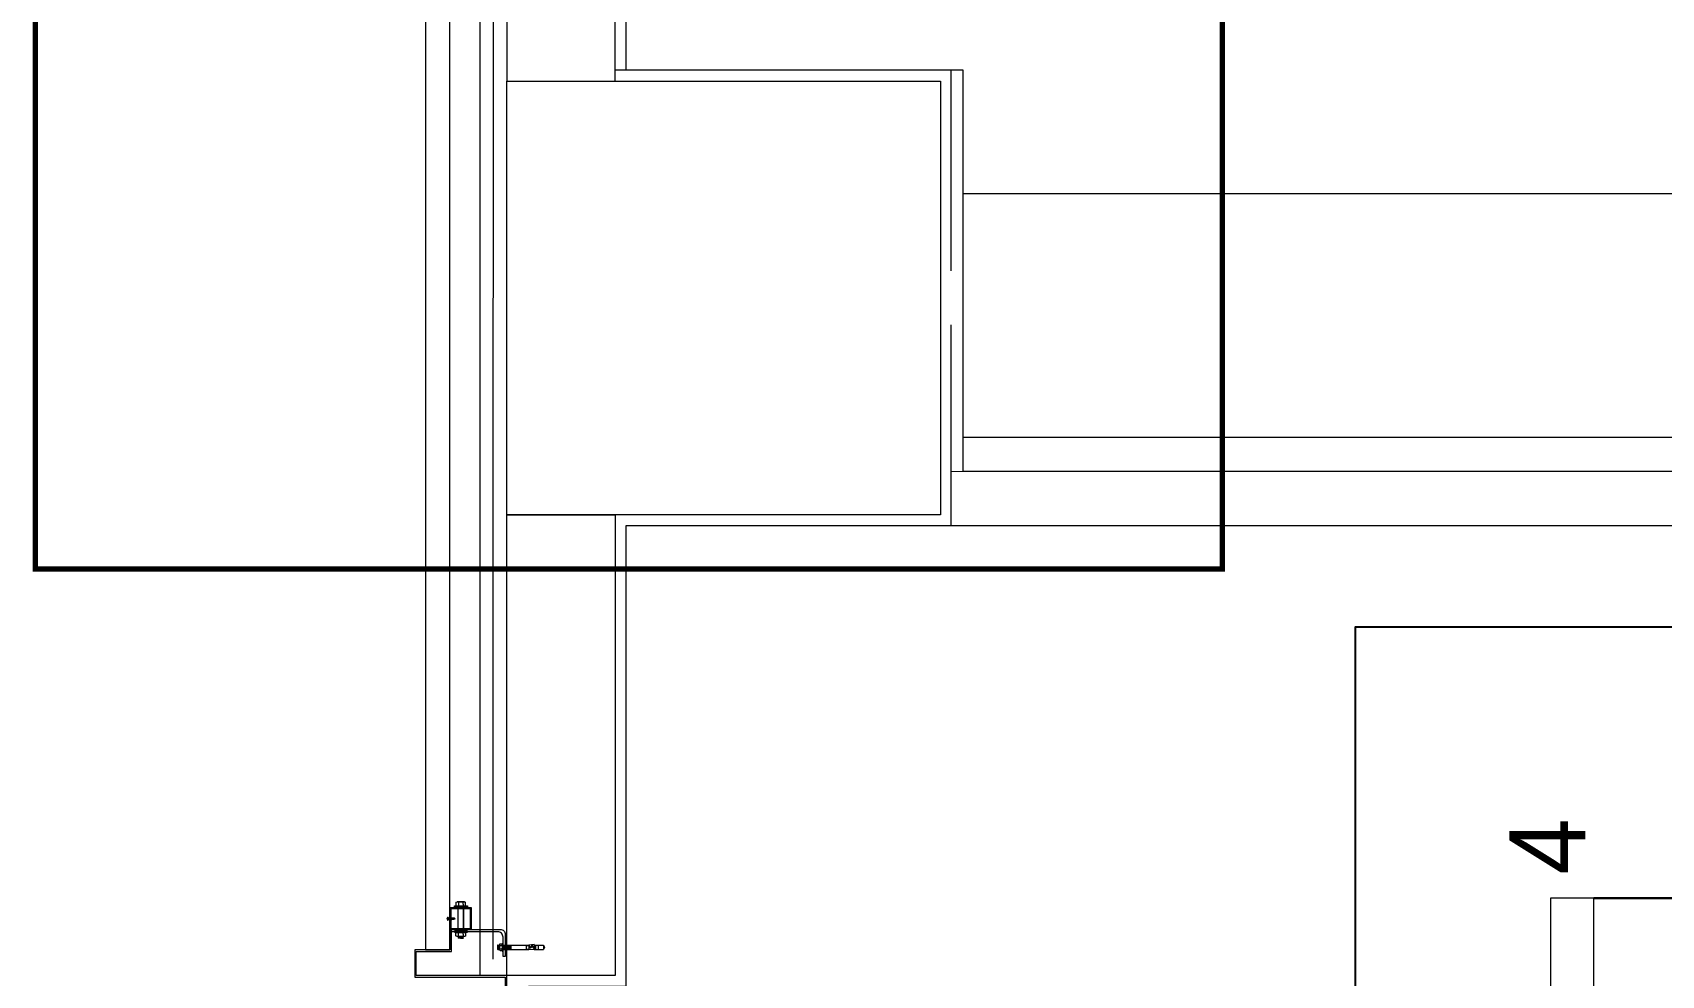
# Model space of a CAD drawing. Extents: x -2012 to 34975, y -1043 to 8321.
# Drawn here: x 16713.3 to 17013.9, y 1627.5 to 1801.4 of the extents above; entities that cross this region are included whole.
import ezdxf

# ---------------------------------------------------------------- set-up
doc = ezdxf.new("R2010")
doc.units = 0
doc.header["$LTSCALE"] = 25
doc.linetypes.add('HIDDEN2', pattern=[4.7625, 3.175, -1.5875])
doc.layers.get('0').update_dxf_attribs({"color": 9, "lineweight": 9})
for name, color, linetype, lineweight in [('00', 9, 'Continuous', 9), ('01', 9, 'Continuous', 9), ('05', 9, 'Continuous', 9), ('06D', 9, 'Continuous', 9), ('10', 9, 'Continuous', 9), ('10A', 9, 'Continuous', 9), ('14', 9, 'Continuous', 9), ('21', 9, 'Continuous', 9), ('31', 9, 'Continuous', 9), ('33', 9, 'BATTING', 9), ('E-KABLO', 7, 'Continuous', 30)]:
    doc.layers.add(name, color=color, linetype=linetype, lineweight=lineweight)
doc.styles.add('TX-TEXT', font='')
doc.styles.get('TX-TEXT').set_extended_font_data('TrSah Futura Lt BT')
doc.linetypes.add('BATTING', pattern='A,0.0001,-0.1,[134,ltypeshp.shx,S=0.1,R=0,X=-0.1,Y=0],-0.2,[134,ltypeshp.shx,S=0.1,R=180,X=0.1,Y=0],-0.1', length=0.4001)

# ---------------------------------------------------------------- blocks, each defined once
blk = doc.blocks.new('p-kolon-80x80-vw')
at = {"layer": '01'}
blk.add_lwpolyline([(-40, -40), (-40, 40), (40, 40), (40, -40)], close=True, dxfattribs=at)
blk = doc.blocks.new('cxvxv')
for p, q in [((-21988.4, 8560.98, 0), (-21988.4, 8560.32, 0)), ((-21988.4, 8560.32, 0), (-21986.64, 8560.32, 0)), ((-21986.86, 8561.07, 0), (-21988.18, 8561.07, 0)), ((-21988.02, 8561.25, 0), (-21987.03, 8561.3, 0)), ((-21988.02, 8561.25, 0), (-21988, 8561.26, 0)), ((-21988, 8561.23, 0), (-21988.02, 8561.25, 0)), ((-21988.02, 8561.13, 0), (-21987.03, 8561.19, 0)), ((-21988.02, 8561.13, 0), (-21988, 8561.14, 0)), ((-21988, 8561.11, 0), (-21988.02, 8561.13, 0)), ((-21988.02, 8560.32, 0), (-21987.02, 8560.32, 0)), ((-21988.02, 8560.28, 0), (-21988.02, 8560.32, 0)), ((-21988.02, 8560.11, 0), (-21988.02, 8555.61, 0)), ((-21988, 8561.3, 0), (-21987.94, 8561.35, 0)), ((-21988, 8561.26, 0), (-21988, 8561.3, 0)), ((-21988, 8561.14, 0), (-21988, 8561.23, 0)), ((-21988, 8561.07, 0), (-21988, 8561.11, 0)), ((-21987.96, 8560.98, 0), (-21987.96, 8560.32, 0)), ((-21987.54, 8561.35, 0), (-21987.94, 8561.35, 0)), ((-21987.7, 8561.05, 0), (-21987.7, 8561.08, 0)), ((-21987.7, 8561.07, 0), (-21987.7, 8561.07, 0)), ((-21987.54, 8561.35, 0), (-21987.1, 8561.35, 0)), ((-21987.03, 8561.3, 0), (-21987.1, 8561.35, 0)), ((-21987.08, 8560.64, 0), (-21987.08, 8560.98, 0)), ((-21987.08, 8560.64, 0), (-21987.08, 8560.32, 0)), ((-21987.06, 8560.32, 0), (-21987.06, 8560.28, 0)), ((-21987.06, 8555.61, 0), (-21987.06, 8560.11, 0)), ((-21987.05, 8561.32, 0), (-21987.03, 8561.3, 0)), ((-21987.03, 8561.3, 0), (-21987.05, 8561.28, 0)), ((-21987.03, 8561.3, 0), (-21987.05, 8561.29, 0)), ((-21987.05, 8561.28, 0), (-21987.05, 8561.2, 0)), ((-21987.05, 8561.2, 0), (-21987.03, 8561.19, 0)), ((-21987.03, 8561.19, 0), (-21987.05, 8561.17, 0)), ((-21987.05, 8561.17, 0), (-21987.05, 8561.08, 0)), ((-21987.05, 8561.08, 0), (-21987.03, 8561.07, 0)), ((-21987.02, 8560.32, 0), (-21987.02, 8560.28, 0)), ((-21987.02, 8555.61, 0), (-21987.02, 8560.11, 0)), ((-21986.64, 8560.32, 0), (-21986.64, 8560.98, 0)), ((-21988.4, 8555.4, 0), (-21986.64, 8555.4, 0)), ((-21988.4, 8554.74, 0), (-21988.4, 8555.4, 0)), ((-21986.86, 8554.65, 0), (-21988.17, 8554.65, 0)), ((-21988.02, 8555.44, 0), (-21988.02, 8555.4, 0)), ((-21988.02, 8555.4, 0), (-21987.02, 8555.4, 0)), ((-21987.96, 8554.74, 0), (-21987.96, 8555.4, 0)), ((-21987.08, 8555.08, 0), (-21987.08, 8555.4, 0)), ((-21987.08, 8555.08, 0), (-21987.08, 8554.74, 0)), ((-21987.06, 8555.4, 0), (-21987.06, 8555.44, 0)), ((-21987.02, 8555.4, 0), (-21987.02, 8555.44, 0)), ((-21986.64, 8555.4, 0), (-21986.64, 8554.74, 0))]:
    blk.add_line(p, q)
at = {"elevation": 0}
for points in [[(-21986.3, 8560.11), (-21988.7, 8560.11), (-21988.7, 8560.28), (-21986.3, 8560.28)], [(-21986.3, 8555.61), (-21988.7, 8555.61), (-21988.7, 8555.44), (-21986.3, 8555.44)]]:
    blk.add_lwpolyline(points, close=True, dxfattribs=at)
for points in [[(-21987.98, 8560.28), (-21987.98, 8560.32)], [(-21987.98, 8560.11), (-21987.98, 8555.61)], [(-21987.98, 8555.44), (-21987.98, 8555.4)]]:
    blk.add_lwpolyline(points, dxfattribs=at)
for centre, radius, start, end in [((-21988.18, 8560.75, 0), 0.315, 45.8497, 134.1503), ((-21987.52, 8559.95, 0), 1.12, 66.8701, 113.1299), ((-21987.52, 8559.95, 0), 1.12, 66.8701, 113.1299), ((-21986.86, 8560.76, 0), 0.313, 45.449, 134.551), ((-21988.18, 8554.97, 0), 0.315, 225.8497, 314.1503), ((-21987.52, 8555.77, 0), 1.12, 246.8701, 293.1299), ((-21987.52, 8555.77, 0), 1.12, 246.8701, 293.1299), ((-21986.86, 8554.96, 0), 0.313, 225.449, 314.551)]:
    blk.add_arc(centre, radius, start, end)
blk = doc.blocks.new('VIDA')
for p, q in [((-18072, 6523.9), (-18071.9, 6524)), ((-18071.9, 6523.8), (-18072, 6523.9)), ((-18071.9, 6524), (-18070.1, 6524.7)), ((-18069.6, 6522.9), (-18071.9, 6523.8)), ((-18069.7, 6524.9), (-18070.6, 6523.2)), ((-18070.6, 6523.2), (-18070.1, 6524.7)), ((-18070.1, 6524.7), (-18069.9, 6525.1)), ((-18069.9, 6525.1), (-18070.1, 6524.1)), ((-18070.1, 6524.1), (-18070, 6524.3)), ((-18070, 6524.3), (-18069.8, 6525.1)), ((-18069.9, 6525.1), (-18069.8, 6525.1)), ((-18069.8, 6525.1), (-18069.7, 6524.9)), ((-18069.7, 6524.9), (-18069.3, 6525)), ((-18069.6, 6522.8), (-18069.1, 6525)), ((-18069.6, 6522.8), (-18069.6, 6522.9)), ((-18069.4, 6522.4), (-18069.6, 6522.8)), ((-18068.9, 6525.3), (-18069.4, 6522.4)), ((-18069.3, 6522.4), (-18069.4, 6522.4)), ((-18069.3, 6522.4), (-18068.9, 6525.3)), ((-18069.3, 6525), (-18069.1, 6525)), ((-18069.1, 6522.8), (-18069.3, 6522.4)), ((-18069.1, 6525), (-18068.9, 6525.3)), ((-18068.7, 6522.8), (-18069.1, 6522.8)), ((-18068.9, 6525.3), (-18068.9, 6525.3)), ((-18068.9, 6525.3), (-18068.7, 6525)), ((-18068.7, 6522.8), (-18068.2, 6525)), ((-18068.7, 6525), (-18068.2, 6525)), ((-18068.5, 6522.4), (-18068.7, 6522.8)), ((-18068, 6525.3), (-18068.5, 6522.4)), ((-18068.4, 6522.4), (-18068.5, 6522.4)), ((-18068.4, 6522.4), (-18067.9, 6525.3)), ((-18068.2, 6522.8), (-18068.4, 6522.4)), ((-18068.2, 6522.8), (-18068.4, 6522.4)), ((-18068.2, 6525), (-18068, 6525.3)), ((-18067.7, 6525), (-18068.2, 6522.8)), ((-18067.7, 6522.8), (-18068.2, 6522.8)), ((-18067.9, 6525.3), (-18068, 6525.3)), ((-18067.9, 6525.3), (-18067.7, 6525)), ((-18067.7, 6522.8), (-18067.2, 6525)), ((-18067.7, 6525), (-18067.2, 6525)), ((-18067.5, 6522.4), (-18067.7, 6522.8)), ((-18067, 6525.3), (-18067.5, 6522.4)), ((-18067.4, 6522.4), (-18067.5, 6522.4)), ((-18067.4, 6522.4), (-18066.9, 6525.3)), ((-18067.2, 6522.8), (-18067.4, 6522.4)), ((-18067.2, 6522.8), (-18067.4, 6522.4)), ((-18067.2, 6525), (-18067, 6525.3)), ((-18066.7, 6525), (-18067.2, 6522.8)), ((-18066.7, 6522.8), (-18067.2, 6522.8)), ((-18066.9, 6525.3), (-18067, 6525.3)), ((-18066.9, 6525.3), (-18066.7, 6525)), ((-18066.3, 6525), (-18066.7, 6525)), ((-18066.7, 6522.8), (-18066.3, 6525)), ((-18066.5, 6522.4), (-18066.7, 6522.8)), ((-18066.1, 6525.3), (-18066.5, 6522.4)), ((-18066.5, 6522.4), (-18066, 6525.3)), ((-18066.3, 6522.8), (-18066.5, 6522.4)), ((-18066.3, 6522.8), (-18066.5, 6522.4)), ((-18066.5, 6522.4), (-18066.5, 6522.4)), ((-18066.3, 6525), (-18066.1, 6525.3)), ((-18065.8, 6525), (-18066.3, 6522.8)), ((-18066.3, 6522.8), (-18065.8, 6522.8)), ((-18066, 6525.3), (-18066.1, 6525.3)), ((-18066, 6525.3), (-18065.8, 6525)), ((-18065.8, 6522.8), (-18065.3, 6525)), ((-18065.8, 6525), (-18065.3, 6525)), ((-18065.6, 6522.4), (-18065.8, 6522.8)), ((-18065.1, 6525.3), (-18065.6, 6522.4)), ((-18065.5, 6522.4), (-18065.6, 6522.4)), ((-18065.5, 6522.4), (-18065, 6525.3)), ((-18065.3, 6522.8), (-18065.5, 6522.4)), ((-18065.3, 6522.8), (-18065.5, 6522.4)), ((-18065.3, 6525), (-18065.1, 6525.3)), ((-18064.8, 6525), (-18065.3, 6522.8)), ((-18064.8, 6522.8), (-18065.3, 6522.8)), ((-18065.1, 6525.3), (-18065, 6525.3)), ((-18065, 6525.3), (-18064.8, 6525)), ((-18064.8, 6525), (-18064.3, 6525)), ((-18064.8, 6522.8), (-18064.3, 6525)), ((-18064.6, 6522.4), (-18064.8, 6522.8)), ((-18064.1, 6525.3), (-18064.6, 6522.4)), ((-18064.5, 6522.4), (-18064.6, 6522.4)), ((-18064.5, 6522.4), (-18064, 6525.3)), ((-18064.3, 6522.8), (-18064.5, 6522.4)), ((-18064.3, 6522.8), (-18064.5, 6522.4)), ((-18064.3, 6525), (-18064.1, 6525.3)), ((-18063.8, 6525), (-18064.3, 6522.8)), ((-18063.8, 6522.8), (-18064.3, 6522.8)), ((-18064, 6525.3), (-18064.1, 6525.3)), ((-18064, 6525.3), (-18063.8, 6525)), ((-18063.8, 6522.8), (-18062, 6525)), ((-18062, 6525), (-18063.8, 6525)), ((-18063.6, 6522.4), (-18063.8, 6522.8)), ((-18063.6, 6522.4), (-18061.7, 6525.3)), ((-18061.8, 6525.3), (-18063.6, 6522.4)), ((-18062, 6522.8), (-18063.6, 6522.4)), ((-18062, 6522.8), (-18063.6, 6522.4)), ((-18063.6, 6522.4), (-18063.6, 6522.4)), ((-18061.5, 6525), (-18063.4, 6522.8)), ((-18063.4, 6522.8), (-18061.5, 6522.8)), ((-18061.7, 6525.3), (-18063.2, 6525.3)), ((-18062.7, 6522.4), (-18061.5, 6522.8)), ((-18062.6, 6522.4), (-18062.1, 6525.3)), ((-18062.4, 6522.8), (-18062.6, 6522.4)), ((-18062.4, 6522.8), (-18062.6, 6522.4)), ((-18062.6, 6522.4), (-18061.3, 6522.4)), ((-18062.4, 6525), (-18062.2, 6525.3)), ((-18061.5, 6525), (-18062.4, 6525)), ((-18061.5, 6522.8), (-18062.4, 6525)), ((-18061.9, 6525), (-18062.4, 6522.8)), ((-18061.9, 6522.8), (-18062.4, 6522.8)), ((-18062.2, 6525.3), (-18062.1, 6525.3)), ((-18062.2, 6525.3), (-18061.3, 6522.4)), ((-18062.1, 6525.3), (-18061.9, 6525)), ((-18062, 6525), (-18061.8, 6525.3)), ((-18061.9, 6525), (-18061.4, 6525)), ((-18061.9, 6522.8), (-18061.4, 6525)), ((-18061.7, 6522.4), (-18061.9, 6522.8)), ((-18061.2, 6525.3), (-18061.7, 6522.4)), ((-18061.7, 6525.3), (-18061.5, 6525)), ((-18061.6, 6522.4), (-18061.7, 6522.4)), ((-18061.6, 6522.4), (-18061.2, 6525.3)), ((-18061.4, 6522.8), (-18061.6, 6522.4)), ((-18061.4, 6522.8), (-18061.6, 6522.4)), ((-18061.4, 6525), (-18061.2, 6525.3)), ((-18061, 6525), (-18061.4, 6522.8)), ((-18060.9, 6522.8), (-18061.4, 6522.8)), ((-18061.2, 6525.3), (-18061, 6525)), ((-18061.2, 6525.3), (-18061.2, 6525.3)), ((-18061, 6525), (-18060.5, 6525)), ((-18060.9, 6522.8), (-18060.5, 6525)), ((-18060.7, 6522.4), (-18060.9, 6522.8)), ((-18060.7, 6522.4), (-18060.2, 6525.3)), ((-18060.3, 6525.3), (-18060.7, 6522.4)), ((-18060.5, 6522.8), (-18060.7, 6522.4)), ((-18060.5, 6522.8), (-18060.7, 6522.4)), ((-18060.7, 6522.4), (-18060.7, 6522.4)), ((-18060.5, 6525), (-18060.3, 6525.3)), ((-18060, 6525), (-18060.5, 6522.8)), ((-18060.5, 6522.8), (-18060, 6522.8)), ((-18060.3, 6525.3), (-18060.2, 6525.3)), ((-18060.2, 6525.3), (-18060, 6525)), ((-18060, 6525), (-18059.5, 6525)), ((-18060, 6522.8), (-18059.5, 6525)), ((-18059.8, 6522.4), (-18060, 6522.8)), ((-18059.3, 6525.3), (-18059.8, 6522.4)), ((-18059.7, 6522.4), (-18059.8, 6522.4)), ((-18059.7, 6522.4), (-18059.2, 6525.3)), ((-18059.5, 6522.8), (-18059.7, 6522.4)), ((-18059.5, 6522.8), (-18059.7, 6522.4)), ((-18059.5, 6525), (-18059.3, 6525.3)), ((-18059.2, 6524), (-18059.5, 6522.8)), ((-18059.5, 6522.8), (-18059.2, 6522.8)), ((-18059.3, 6525.3), (-18059.2, 6525.3)), ((-18058.1, 6526.6), (-18059.2, 6526.6)), ((-18059.2, 6521.2), (-18059.2, 6526.6)), ((-18058.1, 6521.2), (-18059.2, 6521.2))]:
    blk.add_line(p, q)
for points in [[(-18068.7, 6525), (-18069.1, 6522.8)], [(-18057.2, 6524.3), (-18057.5, 6524), (-18057.5, 6523.8), (-18057.2, 6523.5)]]:
    blk.add_lwpolyline(points)
for centre, start, end in [((-18062.4, 6523.6), 7.5095, 35.2427), ((-18062.4, 6524.2), 324.7573, 352.4905)]:
    blk.add_arc(centre, 5.21, start, end)
blk = doc.blocks.new('çelik dübel')
at = {"ltscale": 7}
for p, q in [((-87.2, -2), (-85, 2)), ((-85, -6), (-85, 2)), ((-68, 2), (-85, 2)), ((-75, -6), (-75, 2)), ((-70, -6), (-70, 2)), ((-68, 3), (-58, 2)), ((-68, -7), (-68, 3)), ((-58, -6), (-58, 2)), ((-8.5, 2), (-58, 2)), ((-53, 1.5), (-58, 1.5)), ((-53, -6), (-53, 2)), ((-25, -6), (-25, 2)), ((-25, -6), (-23.9, 2)), ((-23, -6), (-21.9, 2)), ((-21, -6), (-19.9, 2)), ((-19, -6), (-17.9, 2)), ((-17, -6), (-15.9, 2)), ((-85, -6), (-87.2, -2)), ((-68, -6), (-85, -6)), ((-68, -7), (-58, -6)), ((-53, -5.5), (-58, -5.5)), ((-8.5, -6), (-58, -6))]:
    blk.add_line(p, q, dxfattribs=at)
for p, q in [((-15, -6), (-13.9, 2)), ((-13, -6), (-11.9, 2)), ((-11, -6), (-10, 1.1)), ((-10, -9), (-10, 5)), ((-9, 5), (-10, 5)), ((-10, 3), (-10, 5)), ((-9, -9), (-9, 5)), ((-8.5, 2), (-8.5, 3)), ((-8.5, -4), (-8.5, 0)), ((-5, 4), (-7.5, 4)), ((-5, 1), (-7.5, 1)), ((-4, 2), (-4, 3)), ((-1, 2), (-4, 2)), ((-4, -4), (-4, 0)), ((-3, -6), (-1.9, 2)), ((-1, -6), (0, 1.1)), ((0, -5), (0, 1)), ((-10, -7), (-10, -9.1)), ((-9, -9), (-10, -9)), ((-8.5, -6), (-8.5, -7)), ((-5, -5), (-7.5, -5)), ((-5, -8), (-7.5, -8)), ((-4, -6), (-4, -7)), ((-1, -6), (-4, -6))]:
    blk.add_line(p, q)
for points in [[(-68, 0.6), (-67.4, 0.4), (-67, 0.1), (-66.6, -0.3), (-66.2, -0.8), (-65.9, -1.3), (-65.7, -1.9), (-65.4, -2.3), (-65.2, -2.8), (-65, -3.1), (-64.8, -3.3), (-64.6, -3.5), (-64.4, -3.6), (-64.2, -3.5), (-63.9, -3.5), (-63.7, -3.3), (-63.5, -3.1), (-63.2, -2.9), (-62.9, -2.6), (-62.7, -2.3), (-62.4, -2), (-62.1, -1.7), (-61.9, -1.4), (-61.6, -1.1), (-61.4, -0.9), (-61.2, -0.7), (-61, -0.6), (-60.8, -0.5), (-60.6, -0.5), (-60.4, -0.5), (-60.3, -0.7), (-60.1, -0.9), (-59.9, -1.1), (-59.8, -1.5), (-59.6, -1.9), (-59.4, -2.3), (-59.2, -2.7), (-58.9, -3), (-58.7, -3.3), (-58.4, -3.5), (-58, -3.5)], [(-68, -0.5), (-68, -0.5), (-67.9, -0.5), (-67.9, -0.5), (-67.8, -0.5), (-67.8, -0.6), (-67.7, -0.6), (-67.7, -0.6), (-67.6, -0.7), (-67.6, -0.7), (-67.6, -0.8), (-67.5, -0.8), (-67.5, -0.8), (-67.5, -0.9), (-67.4, -0.9), (-67.4, -0.9), (-67.3, -1), (-67.3, -1), (-67.3, -1.1), (-67.2, -1.1), (-67.2, -1.2), (-67.2, -1.2), (-67.1, -1.3), (-67.1, -1.3), (-67.1, -1.4), (-67, -1.4), (-67, -1.5), (-67, -1.5), (-66.9, -1.6), (-66.9, -1.6), (-66.9, -1.7), (-66.9, -1.7), (-66.8, -1.8), (-66.8, -1.9), (-66.8, -1.9), (-66.7, -2), (-66.7, -2), (-66.7, -2.1), (-66.6, -2.2), (-66.6, -2.2), (-66.6, -2.3), (-66.6, -2.3), (-66.5, -2.4), (-66.5, -2.5), (-66.5, -2.5), (-66.4, -2.6), (-66.4, -2.7), (-66.4, -2.7), (-66.3, -2.8), (-66.3, -2.8), (-66.3, -2.9), (-66.3, -3), (-66.2, -3), (-66.2, -3.1), (-66.2, -3.1), (-66.1, -3.2), (-66.1, -3.2), (-66.1, -3.3), (-66, -3.4), (-66, -3.4), (-66, -3.5), (-65.9, -3.5), (-65.9, -3.6), (-65.9, -3.6), (-65.8, -3.7), (-65.8, -3.7), (-65.7, -3.8), (-65.7, -3.8), (-65.7, -3.9), (-65.6, -3.9), (-65.6, -4), (-65.5, -4), (-65.5, -4.1), (-65.4, -4.1), (-65.4, -4.1), (-65.3, -4.2), (-65.3, -4.2), (-65.2, -4.3), (-65.2, -4.3), (-65.1, -4.3), (-65, -4.4), (-65, -4.4), (-64.9, -4.4), (-64.9, -4.4), (-64.8, -4.5), (-64.7, -4.5), (-64.7, -4.5), (-64.6, -4.5), (-64.5, -4.5), (-64.5, -4.5), (-64.4, -4.5), (-64.3, -4.5), (-64.3, -4.5), (-64.2, -4.5), (-64.1, -4.5), (-64.1, -4.5), (-64, -4.5), (-64, -4.5), (-63.9, -4.5), (-63.8, -4.5), (-63.8, -4.5), (-63.7, -4.4), (-63.7, -4.4), (-63.6, -4.4), (-63.6, -4.4), (-63.5, -4.4), (-63.4, -4.3), (-63.4, -4.3), (-63.3, -4.3), (-63.3, -4.3), (-63.3, -4.2), (-63.2, -4.2), (-63.2, -4.2), (-63.1, -4.1), (-63.1, -4.1), (-63, -4.1), (-63, -4), (-62.9, -4), (-62.9, -4), (-62.9, -3.9), (-62.8, -3.9), (-62.8, -3.9), (-62.7, -3.8), (-62.7, -3.8), (-62.7, -3.8), (-62.6, -3.7), (-62.6, -3.7), (-62.5, -3.6), (-62.5, -3.6), (-62.5, -3.6), (-62.4, -3.5), (-62.4, -3.5), (-62.4, -3.5), (-62.3, -3.4), (-62.3, -3.4), (-62.2, -3.3), (-62.2, -3.3), (-62.2, -3.3), (-62.1, -3.2), (-62.1, -3.2), (-62.1, -3.1), (-62, -3.1), (-62, -3.1), (-62, -3), (-61.9, -3), (-61.9, -2.9), (-61.9, -2.9), (-61.8, -2.9), (-61.8, -2.8), (-61.7, -2.8), (-61.7, -2.7), (-61.7, -2.7), (-61.6, -2.6), (-61.6, -2.6), (-61.6, -2.6), (-61.5, -2.5), (-61.5, -2.5), (-61.5, -2.5), (-61.4, -2.4), (-61.4, -2.4), (-61.4, -2.3), (-61.3, -2.3), (-61.3, -2.3), (-61.3, -2.2), (-61.3, -2.2), (-61.2, -2.2), (-61.2, -2.1), (-61.2, -2.1), (-61.1, -2), (-61.1, -2), (-61.1, -2), (-61, -1.9), (-61, -1.9), (-61, -1.9), (-61, -1.9), (-60.9, -1.8), (-60.9, -1.8), (-60.9, -1.8), (-60.9, -1.8), (-60.9, -1.8), (-60.9, -1.7), (-60.8, -1.7), (-60.8, -1.7), (-60.8, -1.7), (-60.8, -1.7), (-60.8, -1.7), (-60.8, -1.8), (-60.7, -1.8), (-60.7, -1.8), (-60.7, -1.8), (-60.7, -1.9), (-60.7, -1.9), (-60.7, -1.9), (-60.6, -2), (-60.6, -2), (-60.6, -2.1), (-60.6, -2.1), (-60.6, -2.1), (-60.5, -2.2), (-60.5, -2.2), (-60.5, -2.3), (-60.5, -2.3), (-60.4, -2.4), (-60.4, -2.5), (-60.4, -2.5), (-60.4, -2.6), (-60.3, -2.6), (-60.3, -2.7), (-60.3, -2.7), (-60.3, -2.8), (-60.2, -2.8), (-60.2, -2.9), (-60.2, -3), (-60.1, -3), (-60.1, -3.1), (-60.1, -3.1), (-60, -3.2), (-60, -3.2), (-59.9, -3.3), (-59.9, -3.4), (-59.9, -3.4), (-59.8, -3.5), (-59.8, -3.5), (-59.7, -3.6), (-59.7, -3.6), (-59.6, -3.7), (-59.6, -3.8), (-59.5, -3.8), (-59.5, -3.9), (-59.4, -3.9), (-59.3, -4), (-59.3, -4), (-59.2, -4.1), (-59.1, -4.2), (-59, -4.2), (-58.9, -4.3), (-58.8, -4.3), (-58.6, -4.4), (-58.4, -4.4), (-58.2, -4.5), (-58, -4.5)]]:
    blk.add_lwpolyline(points)
for centre, start, end in [((-7.5, 3), 90, 180), ((-7.5, 2), 180, 270), ((-7.5, 0), 90, 180), ((-5, 3), 0, 90), ((-5, 2), 270, 0), ((-5, 0), 0, 90), ((-1, 1), 0, 90), ((-7.5, -4), 180, 270), ((-7.5, -6), 90, 180), ((-7.5, -7), 180, 270), ((-5, -4), 270, 0), ((-5, -6), 0, 90), ((-5, -7), 270, 0), ((-1, -5), 270, 0)]:
    blk.add_arc(centre, 1, start, end)
blk = doc.blocks.new('kjdol')
at = {"ltscale": 10, "elevation": -278.89}
blk.add_lwpolyline([(77394.12, 60089.89), (77403.28, 60089.89, 0.460237), (77404.18, 60090.79), (77404.18, 60094.89), (77403.78, 60094.89), (77403.78, 60091.29, -0.414214), (77402.78, 60090.29), (77394.12, 60090.29)], format="xyb", close=True, dxfattribs=at)
at = {"elevation": -249.79}
for points in [[(77397.97, 60089.9), (77397.97, 60085.9), (77393.97, 60085.9), (77393.97, 60089.9)], [(77397.77, 60089.7), (77397.77, 60086.1), (77394.17, 60086.1), (77394.17, 60089.7)]]:
    blk.add_lwpolyline(points, close=True, dxfattribs=at)
at = {"extrusion": (0, 0, -1), "xscale": 0.1000000000058208, "yscale": 0.1000000000058208, "zscale": -0.0999999999999091}
blk.add_blockref('çelik dübel', (-77402.74, 60093.36, 459.25), dxfattribs=at)
blk.add_blockref('cxvxv', (99383.5, 51530.11, -249.79))
at = {"xscale": 0.1000000000058208, "yscale": 0.1000000000058208, "zscale": 0.1000000000058208, "rotation": 180}
blk.add_blockref('VIDA', (75587.75, 60740.29, -249.79), dxfattribs=at)
blk = doc.blocks.new('m-vw-sandalye')
at = {"lineweight": -3, "ltscale": 0.5}
blk.add_lwpolyline([(-20.5, 0), (20.5, 0), (20.5, -6), (-20.5, -6)], close=True, dxfattribs=at)
blk.add_lwpolyline([(-25.5, -9), (25.5, -9), (23.11, -45.65, -0.395265), (13.13, -55), (-13.13, -55, -0.395265), (-23.11, -45.65)], format="xyb", close=True, dxfattribs=at)
blk = doc.blocks.new('m-vw-bilgisayar')
at = {"lineweight": -3, "ltscale": 0.5}
for points in [[(32.8, 39.16), (35.47, 40.53), (53.74, 4.95), (51.08, 3.58)], [(15, 17.5), (25, 17.5), (25, -17.5), (15, -17.5)]]:
    blk.add_lwpolyline(points, close=True, dxfattribs=at)
blk.add_circle((43.27, 22.05), 6, dxfattribs=at)
blk = doc.blocks.new('m-vw-sandalye-02')
at = {"lineweight": -3, "ltscale": 0.5}
for points in [[(-22.5, 0), (-22.5, -5), (22.5, -5), (22.5, 0)], [(-22.5, -5), (22.5, -5), (22.5, -50), (-22.5, -50)]]:
    blk.add_lwpolyline(points, close=True, dxfattribs=at)
blk = doc.blocks.new('p-masa-dir')
at = {"lineweight": -3, "ltscale": 0.5}
blk.add_lwpolyline([(0, 0), (0, -80), (220, -80), (220, 0)], close=True, dxfattribs=at)
at = {"lineweight": -3, "extrusion": (0, 0, -1), "zscale": -1}
blk.add_blockref('m-vw-sandalye', (-110, 60), dxfattribs=at)
at = {"lineweight": -3, "ltscale": 0.5, "extrusion": (0, 0, -1), "zscale": -1, "rotation": 270}
blk.add_blockref('m-vw-bilgisayar', (-60, 0), dxfattribs=at)
at = {"lineweight": -3, "ltscale": 0.5, "rotation": 90}
blk.add_blockref('m-vw-sandalye-02', (0, -122.5), dxfattribs=at)
at = {"lineweight": -3, "ltscale": 0.5, "xscale": -1, "rotation": 270}
blk.add_blockref('m-vw-sandalye-02', (220, -122.5), dxfattribs=at)
blk = doc.blocks.new('p-bur-VW-ayd 4')
at = {"linetype": 'ByBlock'}
blk.add_lwpolyline([(-60, -11.5), (60, -11.5), (60, -3.5), (-60, -3.5), (-60, -11.5)], close=True, dxfattribs=at)
at = {"insert": (64.34, 4.06), "char_height": 14, "width": 14.596, "attachment_point": 1, "style": 'TX-TEXT'}
blk.add_mtext('4', dxfattribs=at)

msp = doc.modelspace()

# ---------------------------------------------------------------- linework, layer by layer
for p, q in [((16882.84, 1720.5), (17300.84, 1720.48)), ((16882.84, 1710.5), (17300.84, 1710.48))]:
    msp.add_line(p, q)
for points in [[(16822.84, 2869.5), (17296.81, 2869.24), (17297.31, 1720.48), (16885.04, 1720.5), (16885.04, 1794.5), (16820.84, 1794.5), (16820.84, 2410.5), (16882.84, 2410.5), (16882.84, 2494.5), (16822.84, 2494.5), (16822.84, 2869.5)], [(16822.84, 1710.5), (17296.86, 1710.48), (17296.84, 1020.5), (16882.84, 1020.5), (16882.84, 1092.5), (16822.84, 1094.5), (16822.86, 1710.5)]]:
    msp.add_lwpolyline(points)
msp.add_lwpolyline([(16885.04, 1771.75), (17202.47, 1771.75), (17202.47, 1726.75), (16885.04, 1726.75)], close=True)
at = {"layer": '00'}
for points in [[(16820.84, 1877.5), (16800.84, 1877.5), (16800.84, 1792.5), (16820.84, 1792.5)], [(16800.84, 1712.5), (16820.84, 1712.5), (16820.84, 1627.5), (16800.84, 1627.5)]]:
    msp.add_lwpolyline(points, close=True, dxfattribs=at)
msp.add_lwpolyline([(16820.84, 1627.5), (16800.84, 1627.5)], dxfattribs=at)
at = {"layer": '06D'}
msp.add_lwpolyline([(16795.84, 1877.5), (16795.84, 1627.5)], dxfattribs=at)
at = {"layer": '10A'}
for points in [[(16785.84, 1872.8), (16785.84, 1632.2), (16790.34, 1632.2), (16790.34, 1872.8), (16785.84, 1872.8)], [(16790.64, 1635.9), (16790.34, 1635.9), (16790.34, 1632.2), (16783.84, 1632.2), (16783.84, 1627.2), (16800.54, 1627.2), (16800.54, 1624.66), (16800.84, 1624.66), (16800.84, 1627.5), (16784.14, 1627.5), (16784.14, 1631.9), (16790.64, 1631.9), (16790.64, 1635.9)]]:
    msp.add_lwpolyline(points, dxfattribs=at)
at = {"layer": '14'}
for points in [[(16882.84, 1757.5), (16882.84, 1794.5), (16822.84, 1794.5), (16822.84, 1879.5), (16804.84, 1879.5)], [(16804.84, 1625.5), (16822.84, 1625.5), (16822.84, 1710.5), (16882.84, 1710.5), (16882.84, 1747.5)]]:
    msp.add_lwpolyline(points, dxfattribs=at)
at = {"layer": '21', "linetype": 'HIDDEN2', "ltscale": 0.1, "const_width": 1}
msp.add_lwpolyline([(16932.84, 1702.5), (16713.84, 1702.5), (16713.84, 2152.5), (16932.84, 2152.5)], close=True, dxfattribs=at)
at = {"layer": '33', "ltscale": 0.2}
msp.add_lwpolyline([(16798.34, 1874.5), (16798.26, 1630.5)], dxfattribs=at)
at = {"layer": 'E-KABLO', "color": 6}
msp.add_line((17001.37, 1641.75), (17285.46, 1641.75), dxfattribs=at)

# ---------------------------------------------------------------- block references
msp.add_blockref('p-kolon-80x80-vw', (16840.84, 1752.5))
at = {"layer": '05', "lineweight": -3, "rotation": 89.99999999999997}
msp.add_blockref('p-masa-dir', (16957.37, 1471.75), dxfattribs=at)
at = {"layer": '10', "xscale": -1, "rotation": 180}
msp.add_blockref('kjdol', (-60603.64, 61725.86, 278.89), dxfattribs=at)
at = {"layer": '31', "linetype": 'ByBlock', "rotation": 90}
msp.add_blockref('p-bur-VW-ayd 4', (16989.87, 1581.75), dxfattribs=at)

doc.saveas('drawing.dxf')
